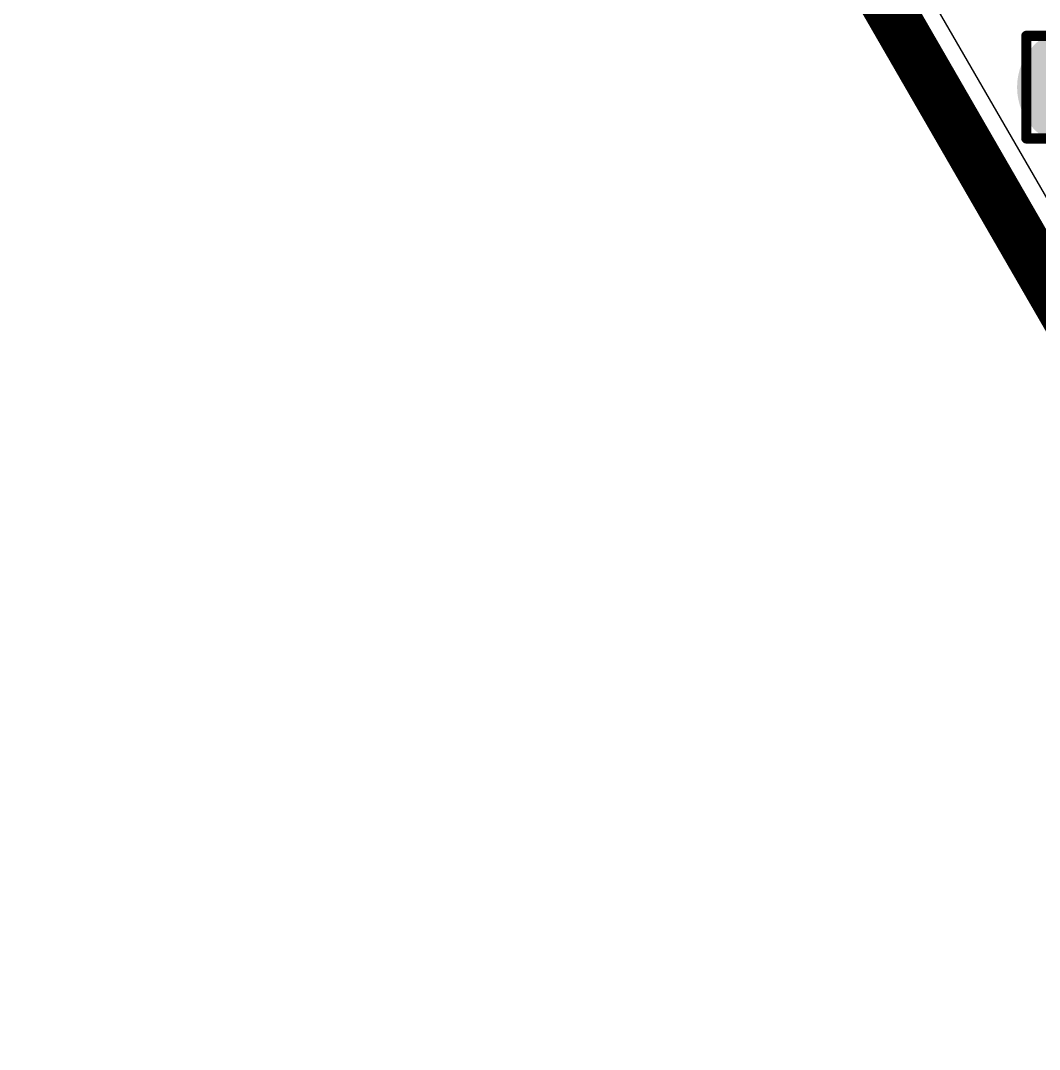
# Model space of a CAD drawing. Header units: inches. Extents: x -13 to 254, y -7 to 63.
# Drawn here: x -12.63 to -7.58, y 22.62 to 27.71 of the extents above; entities that cross this region are included whole.
import ezdxf

# ---------------------------------------------------------------- set-up
doc = ezdxf.new("R2010")
doc.units = ezdxf.units.IN
for name, color, linetype in [('Board Shape', 216, 'Continuous'), ('Bottom Layer', 5, 'Continuous'), ('Drill Drawing', 1, 'Continuous'), ('GND', 16, 'Continuous'), ('POWER', 76, 'Continuous'), ('Top Layer', 1, 'Continuous')]:
    doc.layers.add(name, color=color, linetype=linetype)

msp = doc.modelspace()

# ---------------------------------------------------------------- hatches: boundary and pattern name
at = {"layer": 'Bottom Layer'}
h = msp.add_hatch(color=5, dxfattribs=at)
edge = h.paths.add_edge_path()
edge.add_arc((-7.3922, 27.3808), 0.3, 0, 360)
at = {"layer": 'GND'}
h = msp.add_hatch(color=16, dxfattribs=at)
edge = h.paths.add_edge_path()
edge.add_arc((-7.3922, 27.3808), 0.3, 0, 360)
at = {"layer": 'POWER'}
h = msp.add_hatch(color=76, dxfattribs=at)
edge = h.paths.add_edge_path()
edge.add_arc((-7.3922, 27.3808), 0.3, 0, 360)
at = {"layer": 'Top Layer'}
h = msp.add_hatch(color=1, dxfattribs=at)
edge = h.paths.add_edge_path()
edge.add_arc((-7.3922, 27.3808), 0.3, 0, 360)

# ---------------------------------------------------------------- linework, layer by layer
at = {"layer": 'Board Shape'}
msp.add_lwpolyline([(-12.5, 35, 0.254, 0.254, 0), (-5.4232, 22.7426, 0.254, 0.254, 0)], format="xyseb", dxfattribs=at)
at = {"layer": 'Drill Drawing'}
for points in [[(-7.6462, 27.6348, 0.0508, 0.0508, 0), (-7.1382, 27.6348, 0.0508, 0.0508, 0)], [(-7.6462, 27.1268, 0.0508, 0.0508, 0), (-7.6462, 27.6348, 0.0508, 0.0508, 0)], [(-7.6462, 27.1268, 0.0508, 0.0508, 0), (-7.1382, 27.1268, 0.0508, 0.0508, 0)]]:
    msp.add_lwpolyline(points, format="xyseb", dxfattribs=at)
for points in [[(-7.6589, 27.6348, 0.0254, 0.0254, 1), (-7.6335, 27.6348, 0.0254, 0.0254, 1)], [(-7.6589, 27.6348, 0.0254, 0.0254, 1), (-7.6335, 27.6348, 0.0254, 0.0254, 1)], [(-7.6589, 27.1268, 0.0254, 0.0254, 1), (-7.6335, 27.1268, 0.0254, 0.0254, 1)], [(-7.6589, 27.1268, 0.0254, 0.0254, 1), (-7.6335, 27.1268, 0.0254, 0.0254, 1)]]:
    msp.add_lwpolyline(points, format="xyseb", close=True, dxfattribs=at)
at = {"layer": 'POWER'}
msp.add_line((-5.8432, 23.8843), (-10.6506, 32.211), dxfattribs=at)
at = {"layer": 'Top Layer'}
msp.add_line((-5.8432, 23.8843), (-9.3451, 29.9499), dxfattribs=at)

doc.saveas('drawing.dxf')
